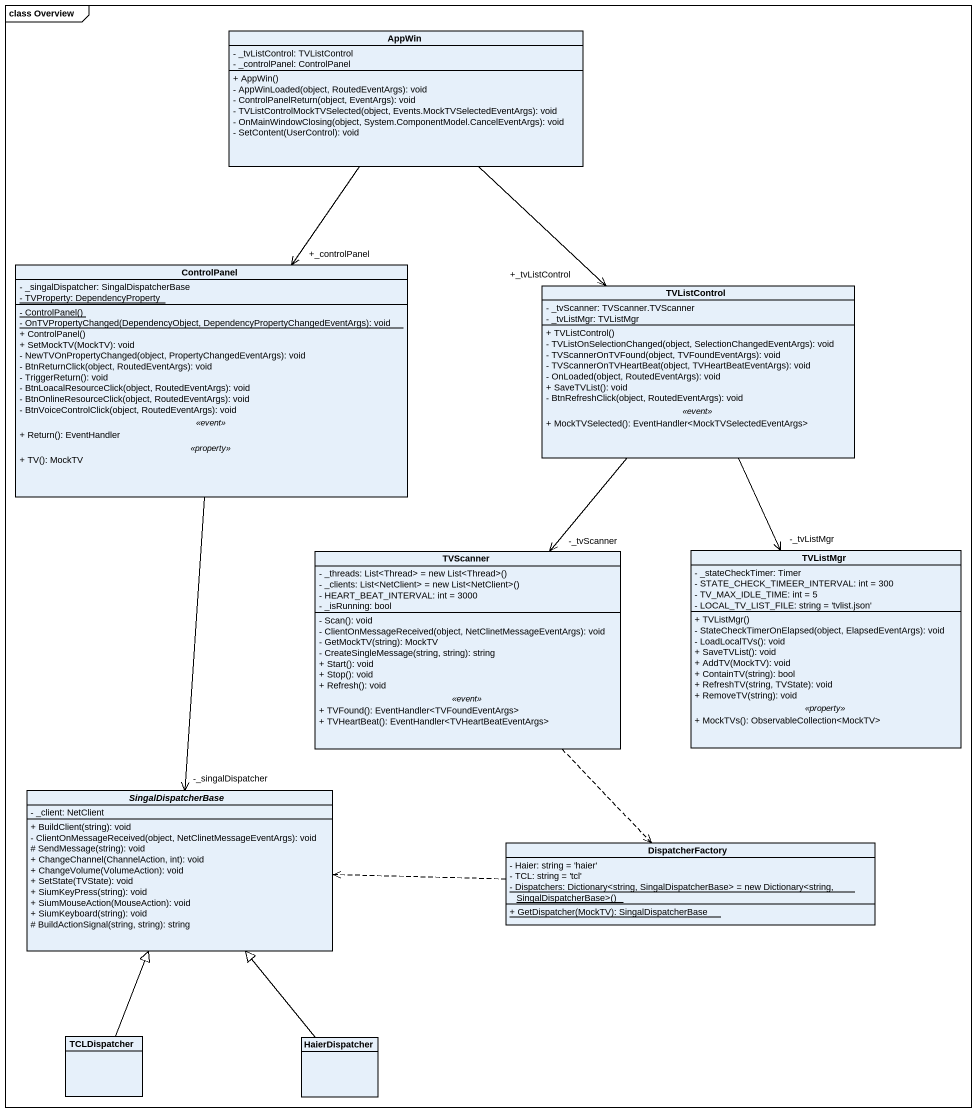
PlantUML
@startuml
mainframe class Overview
hide circle
hide empty members
skinparam classAttributeIconSize 0
class AppWin {
  - _tvListControl: TVListControl
  - _controlPanel: ControlPanel
  + AppWin()
  - AppWinLoaded(object, RoutedEventArgs): void
  - ControlPanelReturn(object, EventArgs): void
  - TVListControlMockTVSelected(object, Events.MockTVSelectedEventArgs): void
  - OnMainWindowClosing(object, System.ComponentModel.CancelEventArgs): void
  - SetContent(UserControl): void
}
class ControlPanel {
  - _singalDispatcher: SingalDispatcherBase
  {static} - TVProperty: DependencyProperty
  --
  {static} - ControlPanel()
  {static} - OnTVPropertyChanged(DependencyObject, DependencyPropertyChangedEventArgs): void
  + ControlPanel()
  + SetMockTV(MockTV): void
  - NewTVOnPropertyChanged(object, PropertyChangedEventArgs): void
  - BtnReturnClick(object, RoutedEventArgs): void
  - TriggerReturn(): void
  - BtnLoacalResourceClick(object, RoutedEventArgs): void
  - BtnOnlineResourceClick(object, RoutedEventArgs): void
  - BtnVoiceControlClick(object, RoutedEventArgs): void
  .. <<event>> ..
  + Return(): EventHandler
  .. <<property>> ..
  + TV(): MockTV
}
class TVListControl {
  - _tvScanner: TVScanner.TVScanner
  - _tvListMgr: TVListMgr
  --
  + TVListControl()
  - TVListOnSelectionChanged(object, SelectionChangedEventArgs): void
  - TVScannerOnTVFound(object, TVFoundEventArgs): void
  - TVScannerOnTVHeartBeat(object, TVHeartBeatEventArgs): void
  - OnLoaded(object, RoutedEventArgs): void
  + SaveTVList(): void
  - BtnRefreshClick(object, RoutedEventArgs): void
  .. <<event>> ..
  + MockTVSelected(): EventHandler<MockTVSelectedEventArgs>
}
class TVScanner {
  {field} - _threads: List<Thread> = new List<Thread>()
  {field} - _clients: List<NetClient> = new List<NetClient>()
  - HEART_BEAT_INTERVAL: int = 3000
  - _isRunning: bool
  --
  - Scan(): void
  - ClientOnMessageReceived(object, NetClinetMessageEventArgs): void
  - GetMockTV(string): MockTV
  - CreateSingleMessage(string, string): string
  + Start(): void
  + Stop(): void
  + Refresh(): void
  .. <<event>> ..
  + TVFound(): EventHandler<TVFoundEventArgs>
  + TVHeartBeat(): EventHandler<TVHeartBeatEventArgs>
}
class TVListMgr {
  - _stateCheckTimer: Timer
  - STATE_CHECK_TIMEER_INTERVAL: int = 300
  - TV_MAX_IDLE_TIME: int = 5
  - LOCAL_TV_LIST_FILE: string = 'tvlist.json'
  --
  + TVListMgr()
  - StateCheckTimerOnElapsed(object, ElapsedEventArgs): void
  - LoadLocalTVs(): void
  + SaveTVList(): void
  + AddTV(MockTV): void
  + ContainTV(string): bool
  + RefreshTV(string, TVState): void
  + RemoveTV(string): void
  .. <<property>> ..
  + MockTVs(): ObservableCollection<MockTV>
}
abstract class SingalDispatcherBase {
  - _client: NetClient
  + BuildClient(string): void
  - ClientOnMessageReceived(object, NetClinetMessageEventArgs): void
  # SendMessage(string): void
  + ChangeChannel(ChannelAction, int): void
  + ChangeVolume(VolumeAction): void
  + SetState(TVState): void
  + SiumKeyPress(string): void
  + SiumMouseAction(MouseAction): void
  + SiumKeyboard(string): void
  # BuildActionSignal(string, string): string
}
class DispatcherFactory {
  - Haier: string = 'haier'
  - TCL: string = 'tcl'
  {static} {field} - Dispatchers: Dictionary<string, SingalDispatcherBase> = new Dictionary<string, SingalDispatcherBase>()
  {static} + GetDispatcher(MockTV): SingalDispatcherBase
}
class TCLDispatcher
class HaierDispatcher
AppWin --> "+_controlPanel" ControlPanel
AppWin --> "+_tvListControl" TVListControl
ControlPanel --> "-_singalDispatcher" SingalDispatcherBase
TVListControl --> "-_tvScanner" TVScanner
TVListControl --> "-_tvListMgr" TVListMgr
TVScanner ..> DispatcherFactory
DispatcherFactory .left.> SingalDispatcherBase
TCLDispatcher -up-|> SingalDispatcherBase
HaierDispatcher -up-|> SingalDispatcherBase
@enduml
